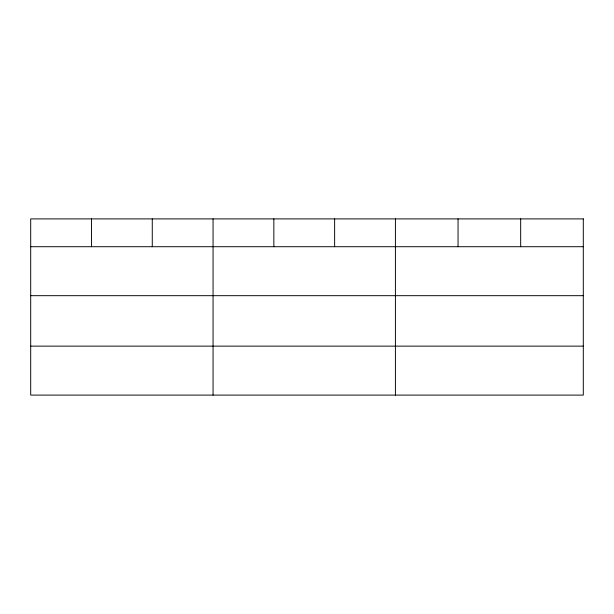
<?xml version="1.0" encoding="UTF-8"?>
<svg xmlns="http://www.w3.org/2000/svg" width="614" height="614" viewBox="0 0 614 614"><rect width="100%" height="100%" fill="white"/><g stroke="black" fill="none" stroke-linecap="round" stroke-linejoin="round"><path stroke-width="0.92" d="M30.7 246.713L583.3 246.713M30.7 295.679L583.3 295.679M30.7 346.135L583.3 346.135M520.672 218.899L520.672 246.713M458.044 218.899L458.044 246.713M395.416 218.899L395.416 395.101M334.63 218.899L334.63 246.713M273.844 218.899L273.844 246.713M213.058 218.899L213.058 395.101M152.272 218.899L152.272 246.713M91.486 218.899L91.486 246.713M583.3 218.899L30.7 218.899L30.7 395.101L583.3 395.101L583.3 218.899"/></g></svg>
